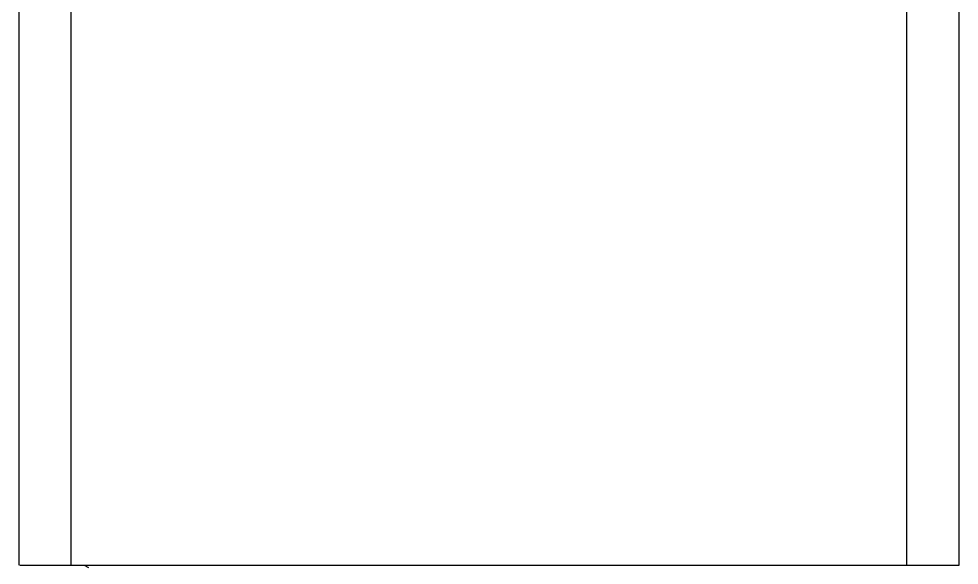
# Model space of a CAD drawing. Header units: millimetres. Extents: x -633009578 to 5705885, y -633235091 to 2571734.
# Drawn here: x 2450033.8 to 2450436.8, y 2001861.1 to 2002095.5 of the extents above; entities that cross this region are included whole.
import ezdxf

# ---------------------------------------------------------------- set-up
doc = ezdxf.new("R2010")
doc.units = ezdxf.units.MM
doc.header["$LTSCALE"] = 1000
doc.header["$MEASUREMENT"] = 0
doc.layers.get('0').update_dxf_attribs({"color": 9})
doc.layers.add('E-WIRE-系统', color=3, linetype='Continuous')

# ---------------------------------------------------------------- blocks, each defined once
blk = doc.blocks.new('G$CF4FACE3C')
at = {"layer": 'E-WIRE-系统'}
for p, q in [((-13645.4, 7138.91), (-13645.4, 4871.21)), ((-13625.15, 4871.21), (-13625.15, 7138.91)), ((-13301.19, 4871.21), (-13301.19, 7138.91)), ((-13280.95, 4871.21), (-13280.95, 7138.91)), ((-13645.05, 4871.21), (-13280.95, 4871.21)), ((-13620.05, 4871.21), (-13618.43, 4870.27))]:
    blk.add_line(p, q, dxfattribs=at)

msp = doc.modelspace()

# ---------------------------------------------------------------- block references
at = {"xscale": 1.10592, "yscale": 1.10592, "zscale": 1.10592}
msp.add_blockref('G$CF4FACE3C', (2465124.5, 1996473.94, -46.08), dxfattribs=at)

doc.saveas('drawing.dxf')
